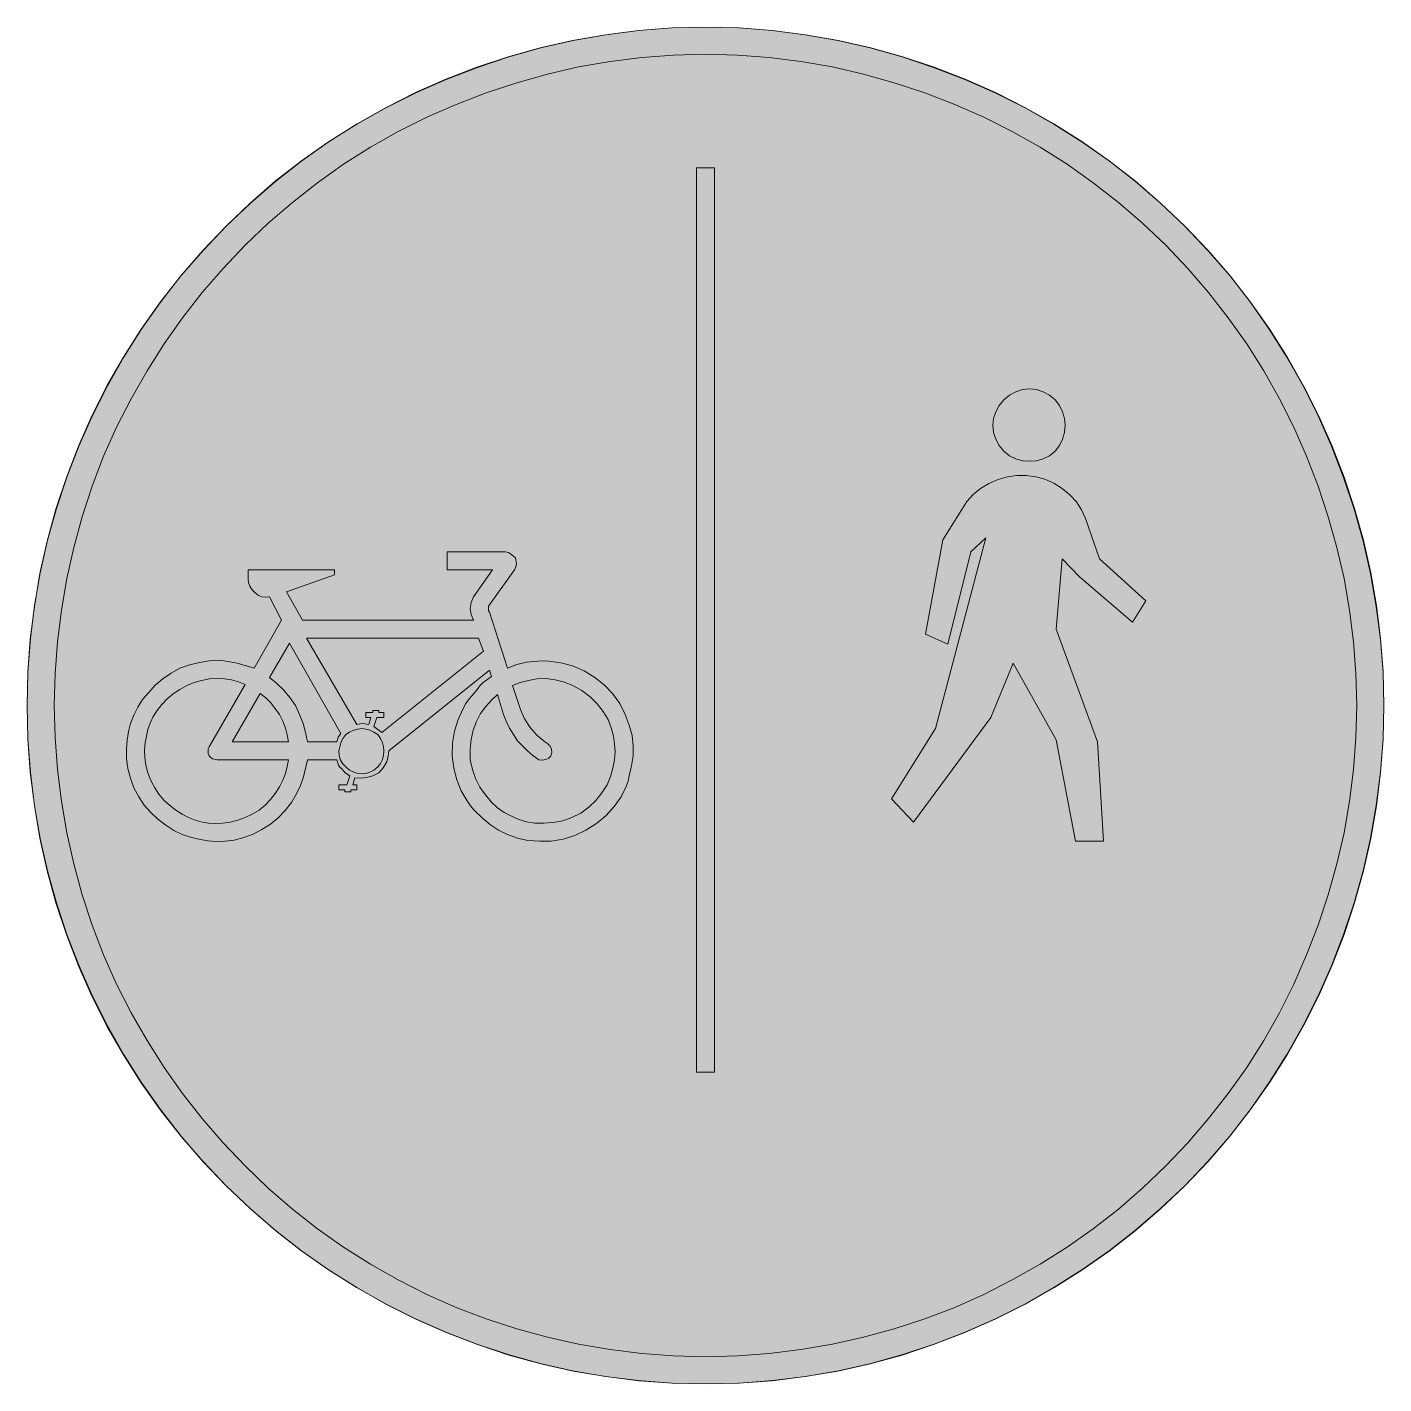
# Model space of a CAD drawing. Header units: metres. Extents: x 163 to 406, y 14 to 257.
import ezdxf

# ---------------------------------------------------------------- set-up
doc = ezdxf.new("R2010")
doc.units = ezdxf.units.M
for name, color, linetype, true_color in [('FILL_BLUE_0000FF', 7, 'Continuous', 0x0000ff), ('FILL_WHITE_FFFFFF', 7, 'Continuous', 0xffffff), ('STROKE_BLUE_0000FF', 7, 'Continuous', 0x0000ff)]:
    doc.layers.add(name, color=color, linetype=linetype, true_color=true_color)

msp = doc.modelspace()

# ---------------------------------------------------------------- hatches: boundary and pattern name
at = {"layer": 'FILL_BLUE_0000FF', "true_color": 0x0000ff}
h = msp.add_hatch(color=7, dxfattribs=at)
h.dxf.hatch_style = 1
h.paths.add_polyline_path([(401.26, 130.16), (400.83, 124.44), (400.12, 118.75), (399.13, 113.11), (397.86, 107.52), (396.31, 102.01), (394.49, 96.58), (392.4, 91.26), (390.11, 86), (387.55, 80.87), (384.74, 75.9), (381.69, 71.08), (378.4, 66.42), (374.88, 61.92), (371.15, 57.6), (367.2, 53.46), (363.05, 49.46), (358.71, 45.7), (354.2, 42.17), (349.52, 38.88), (344.68, 35.83), (339.71, 33.01), (334.61, 30.43), (329.4, 28.08), (324.03, 26.05), (318.58, 24.27), (313.06, 22.76), (307.49, 21.51), (301.86, 20.53), (296.19, 19.83), (290.49, 19.4), (284.76, 19.26), (279.03, 19.4), (273.33, 19.83), (267.66, 20.53), (262.04, 21.51), (256.46, 22.76), (250.94, 24.27), (245.49, 26.05), (240.12, 28.08), (234.86, 30.43), (229.73, 33.01), (224.76, 35.83), (219.94, 38.88), (215.28, 42.17), (210.78, 45.7), (206.46, 49.46), (202.32, 53.46), (198.37, 57.6), (194.63, 61.92), (191.11, 66.42), (187.81, 71.08), (184.73, 75.9), (181.89, 80.87), (179.29, 86), (176.94, 91.26), (174.91, 96.58), (173.13, 102.01), (171.62, 107.52), (170.37, 113.11), (169.39, 118.75), (168.69, 124.44), (168.26, 130.16), (168.12, 135.9), (168.26, 141.63), (168.69, 147.33), (169.39, 153), (170.37, 158.63), (171.62, 164.2), (173.13, 169.72), (174.91, 175.17), (176.94, 180.54), (179.29, 185.75), (181.89, 190.85), (184.73, 195.82), (187.81, 200.66), (191.11, 205.34), (194.63, 209.85), (198.37, 214.19), (202.32, 218.34), (206.46, 222.29), (210.78, 226.02), (215.28, 229.54), (219.94, 232.83), (224.76, 235.88), (229.73, 238.69), (234.86, 241.25), (240.12, 243.54), (245.49, 245.63), (250.94, 247.45), (256.46, 249), (262.04, 250.27), (267.66, 251.26), (273.33, 251.97), (279.03, 252.4), (284.76, 252.54), (290.49, 252.4), (296.19, 251.97), (301.86, 251.26), (307.49, 250.27), (313.06, 249), (318.58, 247.45), (324.03, 245.63), (329.4, 243.54), (334.61, 241.25), (339.71, 238.69), (344.68, 235.88), (349.52, 232.83), (354.2, 229.54), (358.71, 226.02), (363.05, 222.29), (367.2, 218.34), (371.15, 214.19), (374.88, 209.85), (378.4, 205.34), (381.69, 200.66), (384.74, 195.82), (387.55, 190.85), (390.11, 185.75), (392.4, 180.54), (394.49, 175.17), (396.31, 169.72), (397.86, 164.2), (399.13, 158.63), (400.12, 153), (400.83, 147.33), (401.26, 141.63), (401.4, 135.9), (401.26, 130.16)])
at = {"layer": 'FILL_WHITE_FFFFFF', "true_color": 0xffffff}
h = msp.add_hatch(color=7, dxfattribs=at)
h.dxf.hatch_style = 1
h.paths.add_polyline_path([(406.11, 129.9), (405.66, 123.93), (404.91, 118), (403.88, 112.12), (402.55, 106.29), (400.94, 100.54), (399.06, 94.86), (396.9, 89.28), (394.48, 83.87), (391.81, 78.56), (388.89, 73.39), (385.72, 68.36), (382.3, 63.47), (378.65, 58.75), (374.75, 54.21), (370.62, 49.86), (366.28, 45.78), (361.75, 41.91), (357.06, 38.25), (352.19, 34.83), (347.17, 31.64), (341.99, 28.7), (336.67, 26.01), (331.2, 23.58), (325.62, 21.43), (319.97, 19.56), (314.24, 17.99), (308.45, 16.7), (302.6, 15.69), (296.7, 14.97), (290.75, 14.54), (284.76, 14.4), (278.77, 14.54), (272.82, 14.97), (266.92, 15.69), (261.07, 16.7), (255.28, 17.99), (249.55, 19.56), (243.9, 21.43), (238.32, 23.58), (232.85, 26.01), (227.5, 28.7), (222.3, 31.64), (217.26, 34.83), (212.39, 38.25), (207.69, 41.91), (203.19, 45.78), (198.9, 49.86), (194.76, 54.2), (190.84, 58.73), (187.16, 63.42), (183.71, 68.29), (180.51, 73.31), (177.56, 78.49), (174.87, 83.81), (172.44, 89.28), (170.29, 94.86), (168.42, 100.54), (166.85, 106.29), (165.56, 112.12), (164.55, 118), (163.83, 123.93), (163.4, 129.9), (163.26, 135.9), (163.4, 141.84), (163.83, 147.76), (164.55, 153.66), (165.56, 159.53), (166.85, 165.34), (168.42, 171.08), (170.29, 176.76), (172.44, 182.34), (174.87, 187.81), (177.56, 193.13), (180.51, 198.31), (183.71, 203.33), (187.16, 208.2), (190.84, 212.89), (194.76, 217.42), (198.9, 221.76), (203.19, 225.89), (207.69, 229.79), (212.39, 233.44), (217.26, 236.86), (222.3, 240.03), (227.5, 242.95), (232.85, 245.62), (238.32, 248.04), (243.9, 250.2), (249.55, 252.08), (255.28, 253.69), (261.07, 255.02), (266.92, 256.05), (272.82, 256.8), (278.77, 257.25), (284.76, 257.4), (290.75, 257.25), (296.7, 256.8), (302.6, 256.05), (308.45, 255.02), (314.24, 253.69), (319.97, 252.08), (325.62, 250.2), (331.2, 248.04), (336.67, 245.62), (341.99, 242.95), (347.17, 240.03), (352.19, 236.86), (357.06, 233.44), (361.75, 229.79), (366.28, 225.89), (370.62, 221.76), (374.75, 217.42), (378.65, 212.89), (382.3, 208.2), (385.72, 203.33), (388.89, 198.31), (391.81, 193.13), (394.48, 187.81), (396.9, 182.34), (399.06, 176.76), (400.94, 171.08), (402.55, 165.34), (403.88, 159.53), (404.91, 153.66), (405.66, 147.76), (406.11, 141.84), (406.26, 135.9), (406.11, 129.9)])
h = msp.add_hatch(color=7, dxfattribs=at)
h.dxf.hatch_style = 1
h.paths.add_polyline_path([(286.38, 232.2), (286.38, 70.2), (283.14, 70.2), (283.14, 232.2), (286.38, 232.2)])
h = msp.add_hatch(color=7, dxfattribs=at)
h.dxf.hatch_style = 1
h.paths.add_polyline_path([(349.07, 184.81), (348.71, 183.58), (348.14, 182.45), (347.4, 181.44), (346.39, 180.63), (345.26, 180.07), (344.03, 179.74), (342.72, 179.64), (341.51, 179.74), (340.34, 180.07), (339.23, 180.63), (338.22, 181.44), (337.38, 182.45), (336.76, 183.58), (336.37, 184.81), (336.24, 186.12), (336.37, 187.33), (336.76, 188.51), (337.38, 189.61), (338.22, 190.62), (339.23, 191.46), (340.34, 192.08), (341.51, 192.47), (342.72, 192.6), (344.03, 192.47), (345.26, 192.08), (346.39, 191.46), (347.4, 190.62), (348.14, 189.61), (348.71, 188.51), (349.07, 187.33), (349.2, 186.12), (349.07, 184.81)])
h = msp.add_hatch(color=7, dxfattribs=at)
h.dxf.hatch_style = 1
h.paths.add_polyline_path([(347.58, 129.78), (339.84, 143.46), (335.88, 133.74), (322.02, 115.02), (318.06, 119.16), (325.98, 131.76), (334.98, 165.96), (332.28, 163.44), (328.14, 146.88), (324.18, 148.68), (327.24, 165.6), (330.66, 171), (331.57, 172.41), (332.69, 173.68), (334, 174.77), (335.52, 175.68), (337.17, 176.39), (338.85, 176.87), (340.53, 177.12), (342.18, 177.12), (343.9, 176.88), (345.56, 176.42), (347.14, 175.73), (348.66, 174.78), (350.04, 173.63), (351.2, 172.35), (352.13, 170.93), (352.8, 169.38), (355.32, 162.18), (363.6, 154.62), (361.26, 150.84), (351.72, 158.94), (348.66, 162.18), (347.58, 149.58), (354.96, 129.42), (356.04, 111.6), (351, 111.6), (347.58, 129.78)])
h = msp.add_hatch(color=7, dxfattribs=at)
h.dxf.hatch_style = 1
h.paths.add_polyline_path([(243.18, 155.34), (246.6, 160.2), (238.5, 160.2), (238.5, 163.44), (248.94, 163.44), (249.46, 163.33), (249.84, 163.08), (250.74, 162.36), (250.92, 161.28), (250.81, 160.74), (250.56, 160.2), (245.88, 153.72), (245.88, 153.18), (245.9, 152.91), (246.06, 152.64), (249.3, 142.56), (250.94, 143.24), (252.72, 143.64), (254.7, 143.87), (255.71, 143.89), (256.68, 143.82), (258.83, 143.55), (260.96, 142.99), (263.01, 142.12), (264.96, 140.94), (266.64, 139.6), (268.13, 138.02), (269.39, 136.23), (270.36, 134.28), (271.06, 132.39), (271.62, 130.5), (271.78, 128.63), (271.8, 126.9), (271.51, 125.1), (271.08, 123.3), (270.88, 122.36), (270.56, 121.41), (269.64, 119.52), (268.43, 117.81), (266.96, 116.21), (265.26, 114.79), (263.34, 113.58), (261.36, 112.64), (259.27, 111.98), (257.14, 111.63), (255.06, 111.6), (252.95, 111.74), (251.1, 112.14), (249.32, 112.79), (247.68, 113.58), (246.24, 114.53), (244.8, 115.74), (243.32, 117.14), (242.67, 117.92), (242.1, 118.8), (241.02, 120.62), (240.21, 122.58), (239.67, 124.67), (239.4, 126.9), (239.43, 129.16), (239.78, 131.33), (240.44, 133.41), (241.38, 135.36), (241.85, 136.27), (242.42, 137.12), (243.72, 138.6), (244.29, 139.35), (244.94, 140), (246.42, 141.12), (246.06, 142.2), (228.06, 127.8), (227.95, 126.81), (227.7, 125.82), (227.05, 124.76), (226.26, 123.84), (225.15, 123.29), (224.03, 122.99), (222.94, 122.88), (221.94, 122.94), (221.58, 121.68), (222.3, 121.68), (222.3, 120.78), (221.22, 120.78), (221.22, 120.42), (220.14, 120.42), (220.14, 120.78), (219.06, 120.78), (219.06, 121.68), (220.5, 121.68), (221.04, 123.3), (220.25, 123.86), (219.6, 124.56), (219.26, 124.86), (219.02, 125.24), (218.7, 126.18), (213.48, 126.18), (212.76, 123.12), (212.21, 121.57), (211.5, 120.06), (210.59, 118.51), (209.5, 117.09), (208.23, 115.81), (206.82, 114.66), (205.3, 113.68), (203.72, 112.88), (202.06, 112.26), (200.34, 111.78), (198.72, 111.58), (197.12, 111.53), (195.56, 111.65), (194.04, 111.96), (192.53, 112.3), (191, 112.82), (189.51, 113.53), (188.1, 114.48), (186.68, 115.52), (185.4, 116.73), (184.25, 118.07), (183.24, 119.52), (182.4, 121.17), (181.76, 122.87), (181.32, 124.61), (181.08, 126.36), (181.04, 128.08), (181.17, 129.71), (181.43, 131.25), (181.8, 132.66), (182.38, 134.14), (183.08, 135.59), (183.95, 136.96), (185.04, 138.24), (186.22, 139.52), (187.56, 140.67), (189.04, 141.68), (190.62, 142.56), (192.38, 143.16), (194.13, 143.62), (195.89, 143.9), (197.64, 144), (199.26, 143.8), (200.86, 143.48), (203.94, 142.56), (208.8, 151.2), (206.64, 155.34), (205.97, 155.28), (205.31, 155.36), (204.69, 155.62), (204.12, 156.06), (203.54, 156.63), (203.15, 157.25), (202.93, 157.91), (202.86, 158.58), (202.86, 160.2), (218.34, 160.2), (218.34, 159.3), (209.7, 156.24), (212.58, 151.2), (243.18, 151.2), (242.78, 152.2), (242.64, 153.27), (242.78, 154.34), (243.18, 155.34)])
h.paths.add_polyline_path([(223.92, 134.64), (225.18, 134.64), (225.18, 135), (226.26, 135), (226.26, 134.64), (227.16, 134.64), (227.16, 133.74), (225.9, 133.74), (225.36, 132.12), (226.8, 131.04), (244.98, 145.62), (244.08, 147.96), (213.3, 147.96), (222.3, 132.48), (222.84, 132.64), (223.38, 132.66), (224.46, 132.48), (224.82, 133.74), (223.92, 133.74), (223.92, 134.64)], flags=16)
h.paths.add_polyline_path([(211.32, 135.9), (212.06, 134.28), (212.67, 132.66), (213.14, 131.04), (213.48, 129.42), (218.7, 129.42), (218.99, 130.21), (219.42, 130.86), (210.24, 147.06), (206.64, 140.94), (207.95, 139.9), (209.18, 138.69), (210.31, 137.35), (211.32, 135.9)], flags=16)
h.paths.add_polyline_path([(206.93, 136.37), (206.04, 137.29), (205.02, 138.06), (199.98, 129.42), (210.06, 129.42), (209.86, 130.64), (209.52, 131.85), (209.05, 133.07), (208.44, 134.28), (206.93, 136.37)], flags=16)
h.paths.add_polyline_path([(195.68, 127.28), (195.66, 127.8), (195.68, 128.16), (195.84, 128.52), (202.32, 139.68), (201.1, 140.15), (199.87, 140.49), (198.6, 140.69), (197.28, 140.76), (195.9, 140.66), (194.51, 140.4), (193.15, 140), (191.88, 139.5), (190.59, 138.79), (189.43, 137.99), (188.36, 137.1), (187.38, 136.08), (186.53, 135), (185.85, 133.9), (185.3, 132.76), (184.86, 131.58), (184.39, 129.2), (184.28, 127.88), (184.32, 126.54), (184.53, 125.19), (184.88, 123.84), (185.41, 122.49), (186.12, 121.14), (186.86, 119.99), (187.74, 118.96), (188.75, 118.03), (189.9, 117.18), (191.01, 116.44), (192.17, 115.83), (193.37, 115.36), (194.58, 115.02), (195.72, 114.82), (196.97, 114.75), (198.28, 114.82), (199.62, 115.02), (200.97, 115.36), (202.3, 115.83), (203.59, 116.44), (204.84, 117.18), (205.88, 118.05), (206.84, 119.05), (207.7, 120.14), (208.44, 121.32), (209.05, 122.54), (209.52, 123.75), (209.86, 124.97), (210.06, 126.18), (197.28, 126.18), (196.49, 126.34), (196.14, 126.56), (195.84, 126.9), (195.68, 127.28)], flags=16)
h.paths.add_polyline_path([(219.74, 125.52), (220.32, 124.92), (221.02, 124.34), (221.76, 123.95), (222.5, 123.73), (223.2, 123.66), (223.9, 123.73), (224.64, 123.95), (225.38, 124.34), (226.08, 124.92), (226.55, 125.52), (226.89, 126.23), (227.09, 127), (227.16, 127.8), (227.09, 128.5), (226.89, 129.24), (226.55, 129.98), (226.08, 130.68), (225.38, 131.15), (224.64, 131.49), (223.9, 131.69), (223.2, 131.76), (222.5, 131.69), (221.76, 131.49), (221.02, 131.15), (220.32, 130.68), (219.8, 129.96), (219.42, 129.24), (219.06, 127.8), (219.13, 127), (219.35, 126.23), (219.74, 125.52)], flags=16)
h.paths.add_polyline_path([(256.94, 128.6), (257.18, 128.05), (257.21, 127.47), (257.04, 126.9), (256.68, 126.46), (256.16, 126.2), (255.55, 126.12), (254.88, 126.18), (253.83, 126.92), (252.86, 127.76), (251.1, 129.6), (249.64, 131.87), (249.05, 133.07), (248.58, 134.28), (247.5, 137.88), (246.43, 136.87), (245.41, 135.72), (244.49, 134.44), (243.72, 133.02), (243.15, 131.47), (242.78, 129.8), (242.61, 128.03), (242.64, 126.18), (243.01, 124.46), (243.59, 122.83), (244.36, 121.29), (245.34, 119.88), (246.35, 118.63), (247.48, 117.59), (248.71, 116.74), (250.02, 116.1), (251.3, 115.5), (252.7, 115.07), (254.2, 114.83), (255.78, 114.84), (257.5, 114.94), (259.18, 115.27), (260.82, 115.83), (262.44, 116.64), (263.85, 117.68), (265.12, 118.89), (266.21, 120.23), (267.12, 121.68), (267.72, 123.17), (268.18, 124.65), (268.46, 126.14), (268.56, 127.62), (268.49, 129), (268.27, 130.43), (267.88, 131.9), (267.3, 133.38), (266.42, 134.83), (265.37, 136.19), (264.11, 137.46), (262.62, 138.6), (261.1, 139.44), (259.52, 140.09), (257.86, 140.52), (256.14, 140.76), (254.55, 140.66), (253.04, 140.4), (251.58, 140), (250.2, 139.5), (251.64, 135.18), (252.34, 133.5), (253.33, 131.96), (254.55, 130.6), (255.96, 129.42), (256.5, 129.06), (256.94, 128.6)], flags=16)

# ---------------------------------------------------------------- linework, layer by layer
at = {"layer": 'FILL_BLUE_0000FF', "lineweight": 0, "true_color": 0x0000ff}
msp.add_lwpolyline([(401.26, 130.16), (400.83, 124.44), (400.12, 118.75), (399.13, 113.11), (397.86, 107.52), (396.31, 102.01), (394.49, 96.58), (392.4, 91.26), (390.11, 86), (387.55, 80.87), (384.74, 75.9), (381.69, 71.08), (378.4, 66.42), (374.88, 61.92), (371.15, 57.6), (367.2, 53.46), (363.05, 49.46), (358.71, 45.7), (354.2, 42.17), (349.52, 38.88), (344.68, 35.83), (339.71, 33.01), (334.61, 30.43), (329.4, 28.08), (324.03, 26.05), (318.58, 24.27), (313.06, 22.76), (307.49, 21.51), (301.86, 20.53), (296.19, 19.83), (290.49, 19.4), (284.76, 19.26), (279.03, 19.4), (273.33, 19.83), (267.66, 20.53), (262.04, 21.51), (256.46, 22.76), (250.94, 24.27), (245.49, 26.05), (240.12, 28.08), (234.86, 30.43), (229.73, 33.01), (224.76, 35.83), (219.94, 38.88), (215.28, 42.17), (210.78, 45.7), (206.46, 49.46), (202.32, 53.46), (198.37, 57.6), (194.63, 61.92), (191.11, 66.42), (187.81, 71.08), (184.73, 75.9), (181.89, 80.87), (179.29, 86), (176.94, 91.26), (174.91, 96.58), (173.13, 102.01), (171.62, 107.52), (170.37, 113.11), (169.39, 118.75), (168.69, 124.44), (168.26, 130.16), (168.12, 135.9), (168.26, 141.63), (168.69, 147.33), (169.39, 153), (170.37, 158.63), (171.62, 164.2), (173.13, 169.72), (174.91, 175.17), (176.94, 180.54), (179.29, 185.75), (181.89, 190.85), (184.73, 195.82), (187.81, 200.66), (191.11, 205.34), (194.63, 209.85), (198.37, 214.19), (202.32, 218.34), (206.46, 222.29), (210.78, 226.02), (215.28, 229.54), (219.94, 232.83), (224.76, 235.88), (229.73, 238.69), (234.86, 241.25), (240.12, 243.54), (245.49, 245.63), (250.94, 247.45), (256.46, 249), (262.04, 250.27), (267.66, 251.26), (273.33, 251.97), (279.03, 252.4), (284.76, 252.54), (290.49, 252.4), (296.19, 251.97), (301.86, 251.26), (307.49, 250.27), (313.06, 249), (318.58, 247.45), (324.03, 245.63), (329.4, 243.54), (334.61, 241.25), (339.71, 238.69), (344.68, 235.88), (349.52, 232.83), (354.2, 229.54), (358.71, 226.02), (363.05, 222.29), (367.2, 218.34), (371.15, 214.19), (374.88, 209.85), (378.4, 205.34), (381.69, 200.66), (384.74, 195.82), (387.55, 190.85), (390.11, 185.75), (392.4, 180.54), (394.49, 175.17), (396.31, 169.72), (397.86, 164.2), (399.13, 158.63), (400.12, 153), (400.83, 147.33), (401.26, 141.63), (401.4, 135.9)], close=True, dxfattribs=at)
at = {"layer": 'FILL_WHITE_FFFFFF', "lineweight": 0, "true_color": 0xffffff}
for points in [[(406.11, 129.9), (405.66, 123.93), (404.91, 118), (403.88, 112.12), (402.55, 106.29), (400.94, 100.54), (399.06, 94.86), (396.9, 89.28), (394.48, 83.87), (391.81, 78.56), (388.89, 73.39), (385.72, 68.36), (382.3, 63.47), (378.65, 58.75), (374.75, 54.21), (370.62, 49.86), (366.28, 45.78), (361.75, 41.91), (357.06, 38.25), (352.19, 34.83), (347.17, 31.64), (341.99, 28.7), (336.67, 26.01), (331.2, 23.58), (325.62, 21.43), (319.97, 19.56), (314.24, 17.99), (308.45, 16.7), (302.6, 15.69), (296.7, 14.97), (290.75, 14.54), (284.76, 14.4), (278.77, 14.54), (272.82, 14.97), (266.92, 15.69), (261.07, 16.7), (255.28, 17.99), (249.55, 19.56), (243.9, 21.43), (238.32, 23.58), (232.85, 26.01), (227.5, 28.7), (222.3, 31.64), (217.26, 34.83), (212.39, 38.25), (207.69, 41.91), (203.19, 45.78), (198.9, 49.86), (194.76, 54.2), (190.84, 58.73), (187.16, 63.42), (183.71, 68.29), (180.51, 73.31), (177.56, 78.49), (174.87, 83.81), (172.44, 89.28), (170.29, 94.86), (168.42, 100.54), (166.85, 106.29), (165.56, 112.12), (164.55, 118), (163.83, 123.93), (163.4, 129.9), (163.26, 135.9), (163.4, 141.84), (163.83, 147.76), (164.55, 153.66), (165.56, 159.53), (166.85, 165.34), (168.42, 171.08), (170.29, 176.76), (172.44, 182.34), (174.87, 187.81), (177.56, 193.13), (180.51, 198.31), (183.71, 203.33), (187.16, 208.2), (190.84, 212.89), (194.76, 217.42), (198.9, 221.76), (203.19, 225.89), (207.69, 229.79), (212.39, 233.44), (217.26, 236.86), (222.3, 240.03), (227.5, 242.95), (232.85, 245.62), (238.32, 248.04), (243.9, 250.2), (249.55, 252.08), (255.28, 253.69), (261.07, 255.02), (266.92, 256.05), (272.82, 256.8), (278.77, 257.25), (284.76, 257.4), (290.75, 257.25), (296.7, 256.8), (302.6, 256.05), (308.45, 255.02), (314.24, 253.69), (319.97, 252.08), (325.62, 250.2), (331.2, 248.04), (336.67, 245.62), (341.99, 242.95), (347.17, 240.03), (352.19, 236.86), (357.06, 233.44), (361.75, 229.79), (366.28, 225.89), (370.62, 221.76), (374.75, 217.42), (378.65, 212.89), (382.3, 208.2), (385.72, 203.33), (388.89, 198.31), (391.81, 193.13), (394.48, 187.81), (396.9, 182.34), (399.06, 176.76), (400.94, 171.08), (402.55, 165.34), (403.88, 159.53), (404.91, 153.66), (405.66, 147.76), (406.11, 141.84), (406.26, 135.9)], [(286.38, 232.2), (286.38, 70.2), (283.14, 70.2), (283.14, 232.2)], [(349.07, 184.81), (348.71, 183.58), (348.14, 182.45), (347.4, 181.44), (346.39, 180.63), (345.26, 180.07), (344.03, 179.74), (342.72, 179.64), (341.51, 179.74), (340.34, 180.07), (339.23, 180.63), (338.22, 181.44), (337.38, 182.45), (336.76, 183.58), (336.37, 184.81), (336.24, 186.12), (336.37, 187.33), (336.76, 188.51), (337.38, 189.61), (338.22, 190.62), (339.23, 191.46), (340.34, 192.08), (341.51, 192.47), (342.72, 192.6), (344.03, 192.47), (345.26, 192.08), (346.39, 191.46), (347.4, 190.62), (348.14, 189.61), (348.71, 188.51), (349.07, 187.33), (349.2, 186.12)], [(347.58, 129.78), (339.84, 143.46), (335.88, 133.74), (322.02, 115.02), (318.06, 119.16), (325.98, 131.76), (334.98, 165.96), (332.28, 163.44), (328.14, 146.88), (324.18, 148.68), (327.24, 165.6), (330.66, 171), (331.57, 172.41), (332.69, 173.68), (334, 174.77), (335.52, 175.68), (337.17, 176.39), (338.85, 176.87), (340.53, 177.12), (342.18, 177.12), (343.9, 176.88), (345.56, 176.42), (347.14, 175.73), (348.66, 174.78), (350.04, 173.63), (351.2, 172.35), (352.13, 170.93), (352.8, 169.38), (355.32, 162.18), (363.6, 154.62), (361.26, 150.84), (351.72, 158.94), (348.66, 162.18), (347.58, 149.58), (354.96, 129.42), (356.04, 111.6), (351, 111.6)], [(243.18, 155.34), (246.6, 160.2), (238.5, 160.2), (238.5, 163.44), (248.94, 163.44), (249.46, 163.33), (249.84, 163.08), (250.74, 162.36), (250.92, 161.28), (250.81, 160.74), (250.56, 160.2), (245.88, 153.72), (245.88, 153.18), (245.9, 152.91), (246.06, 152.64), (249.3, 142.56), (250.94, 143.24), (252.72, 143.64), (254.7, 143.87), (255.71, 143.89), (256.68, 143.82), (258.83, 143.55), (260.96, 142.99), (263.01, 142.12), (264.96, 140.94), (266.64, 139.6), (268.13, 138.02), (269.39, 136.23), (270.36, 134.28), (271.06, 132.39), (271.62, 130.5), (271.78, 128.63), (271.8, 126.9), (271.51, 125.1), (271.08, 123.3), (270.88, 122.36), (270.56, 121.41), (269.64, 119.52), (268.43, 117.81), (266.96, 116.21), (265.26, 114.79), (263.34, 113.58), (261.36, 112.64), (259.27, 111.98), (257.14, 111.63), (255.06, 111.6), (252.95, 111.74), (251.1, 112.14), (249.32, 112.79), (247.68, 113.58), (246.24, 114.53), (244.8, 115.74), (243.32, 117.14), (242.67, 117.92), (242.1, 118.8), (241.02, 120.62), (240.21, 122.58), (239.67, 124.67), (239.4, 126.9), (239.43, 129.16), (239.78, 131.33), (240.44, 133.41), (241.38, 135.36), (241.85, 136.27), (242.42, 137.12), (243.72, 138.6), (244.29, 139.35), (244.94, 140), (246.42, 141.12), (246.06, 142.2), (228.06, 127.8), (227.95, 126.81), (227.7, 125.82), (227.05, 124.76), (226.26, 123.84), (225.15, 123.29), (224.03, 122.99), (222.94, 122.88), (221.94, 122.94), (221.58, 121.68), (222.3, 121.68), (222.3, 120.78), (221.22, 120.78), (221.22, 120.42), (220.14, 120.42), (220.14, 120.78), (219.06, 120.78), (219.06, 121.68), (220.5, 121.68), (221.04, 123.3), (220.25, 123.86), (219.6, 124.56), (219.26, 124.86), (219.02, 125.24), (218.7, 126.18), (213.48, 126.18), (212.76, 123.12), (212.21, 121.57), (211.5, 120.06), (210.59, 118.51), (209.5, 117.09), (208.23, 115.81), (206.82, 114.66), (205.3, 113.68), (203.72, 112.88), (202.06, 112.26), (200.34, 111.78), (198.72, 111.58), (197.12, 111.53), (195.56, 111.65), (194.04, 111.96), (192.53, 112.3), (191, 112.82), (189.51, 113.53), (188.1, 114.48), (186.68, 115.52), (185.4, 116.73), (184.25, 118.07), (183.24, 119.52), (182.4, 121.17), (181.76, 122.87), (181.32, 124.61), (181.08, 126.36), (181.04, 128.08), (181.17, 129.71), (181.43, 131.25), (181.8, 132.66), (182.38, 134.14), (183.08, 135.59), (183.95, 136.96), (185.04, 138.24), (186.22, 139.52), (187.56, 140.67), (189.04, 141.68), (190.62, 142.56), (192.38, 143.16), (194.13, 143.62), (195.89, 143.9), (197.64, 144), (199.26, 143.8), (200.86, 143.48), (203.94, 142.56), (208.8, 151.2), (206.64, 155.34), (205.97, 155.28), (205.31, 155.36), (204.69, 155.62), (204.12, 156.06), (203.54, 156.63), (203.15, 157.25), (202.93, 157.91), (202.86, 158.58), (202.86, 160.2), (218.34, 160.2), (218.34, 159.3), (209.7, 156.24), (212.58, 151.2), (243.18, 151.2), (242.78, 152.2), (242.64, 153.27), (242.78, 154.34)], [(211.32, 135.9), (212.06, 134.28), (212.67, 132.66), (213.14, 131.04), (213.48, 129.42), (218.7, 129.42), (218.99, 130.21), (219.42, 130.86), (210.24, 147.06), (206.64, 140.94), (207.95, 139.9), (209.18, 138.69), (210.31, 137.35)], [(223.92, 134.64), (225.18, 134.64), (225.18, 135), (226.26, 135), (226.26, 134.64), (227.16, 134.64), (227.16, 133.74), (225.9, 133.74), (225.36, 132.12), (226.8, 131.04), (244.98, 145.62), (244.08, 147.96), (213.3, 147.96), (222.3, 132.48), (222.84, 132.64), (223.38, 132.66), (224.46, 132.48), (224.82, 133.74), (223.92, 133.74)], [(195.68, 127.28), (195.66, 127.8), (195.68, 128.16), (195.84, 128.52), (202.32, 139.68), (201.1, 140.15), (199.87, 140.49), (198.6, 140.69), (197.28, 140.76), (195.9, 140.66), (194.51, 140.4), (193.15, 140), (191.88, 139.5), (190.59, 138.79), (189.43, 137.99), (188.36, 137.1), (187.38, 136.08), (186.53, 135), (185.85, 133.9), (185.3, 132.76), (184.86, 131.58), (184.39, 129.2), (184.28, 127.88), (184.32, 126.54), (184.53, 125.19), (184.88, 123.84), (185.41, 122.49), (186.12, 121.14), (186.86, 119.99), (187.74, 118.96), (188.75, 118.03), (189.9, 117.18), (191.01, 116.44), (192.17, 115.83), (193.37, 115.36), (194.58, 115.02), (195.72, 114.82), (196.97, 114.75), (198.28, 114.82), (199.62, 115.02), (200.97, 115.36), (202.3, 115.83), (203.59, 116.44), (204.84, 117.18), (205.88, 118.05), (206.84, 119.05), (207.7, 120.14), (208.44, 121.32), (209.05, 122.54), (209.52, 123.75), (209.86, 124.97), (210.06, 126.18), (197.28, 126.18), (196.49, 126.34), (196.14, 126.56), (195.84, 126.9)], [(256.94, 128.6), (257.18, 128.05), (257.21, 127.47), (257.04, 126.9), (256.68, 126.46), (256.16, 126.2), (255.55, 126.12), (254.88, 126.18), (253.83, 126.92), (252.86, 127.76), (251.1, 129.6), (249.64, 131.87), (249.05, 133.07), (248.58, 134.28), (247.5, 137.88), (246.43, 136.87), (245.41, 135.72), (244.49, 134.44), (243.72, 133.02), (243.15, 131.47), (242.78, 129.8), (242.61, 128.03), (242.64, 126.18), (243.01, 124.46), (243.59, 122.83), (244.36, 121.29), (245.34, 119.88), (246.35, 118.63), (247.48, 117.59), (248.71, 116.74), (250.02, 116.1), (251.3, 115.5), (252.7, 115.07), (254.2, 114.83), (255.78, 114.84), (257.5, 114.94), (259.18, 115.27), (260.82, 115.83), (262.44, 116.64), (263.85, 117.68), (265.12, 118.89), (266.21, 120.23), (267.12, 121.68), (267.72, 123.17), (268.18, 124.65), (268.46, 126.14), (268.56, 127.62), (268.49, 129), (268.27, 130.43), (267.88, 131.9), (267.3, 133.38), (266.42, 134.83), (265.37, 136.19), (264.11, 137.46), (262.62, 138.6), (261.1, 139.44), (259.52, 140.09), (257.86, 140.52), (256.14, 140.76), (254.55, 140.66), (253.04, 140.4), (251.58, 140), (250.2, 139.5), (251.64, 135.18), (252.34, 133.5), (253.33, 131.96), (254.55, 130.6), (255.96, 129.42), (256.5, 129.06)], [(206.93, 136.37), (206.04, 137.29), (205.02, 138.06), (199.98, 129.42), (210.06, 129.42), (209.86, 130.64), (209.52, 131.85), (209.05, 133.07), (208.44, 134.28)], [(219.74, 125.52), (220.32, 124.92), (221.02, 124.34), (221.76, 123.95), (222.5, 123.73), (223.2, 123.66), (223.9, 123.73), (224.64, 123.95), (225.38, 124.34), (226.08, 124.92), (226.55, 125.52), (226.89, 126.23), (227.09, 127), (227.16, 127.8), (227.09, 128.5), (226.89, 129.24), (226.55, 129.98), (226.08, 130.68), (225.38, 131.15), (224.64, 131.49), (223.9, 131.69), (223.2, 131.76), (222.5, 131.69), (221.76, 131.49), (221.02, 131.15), (220.32, 130.68), (219.8, 129.96), (219.42, 129.24), (219.06, 127.8), (219.13, 127), (219.35, 126.23)]]:
    msp.add_lwpolyline(points, close=True, dxfattribs=at)
at = {"layer": 'STROKE_BLUE_0000FF', "lineweight": 0, "true_color": 0x0000ff}
msp.add_lwpolyline([(406.26, 135.9), (406.11, 141.92), (405.67, 147.9), (404.93, 153.83), (403.91, 159.69), (402.6, 165.49), (401.01, 171.2), (399.15, 176.82), (397.01, 182.34), (394.61, 187.75), (391.94, 193.04), (389.02, 198.21), (385.83, 203.23), (382.4, 208.11), (378.71, 212.83), (374.79, 217.38), (370.62, 221.76), (366.27, 225.9), (361.74, 229.8), (357.04, 233.47), (352.17, 236.9), (347.15, 240.08), (341.98, 243), (336.69, 245.67), (331.27, 248.09), (325.74, 250.23), (320.11, 252.1), (314.38, 253.7), (308.58, 255.02), (302.7, 256.05), (296.77, 256.8), (290.78, 257.25), (284.76, 257.4), (278.74, 257.25), (272.75, 256.8), (266.82, 256.05), (260.94, 255.02), (255.14, 253.7), (249.41, 252.1), (243.78, 250.23), (238.25, 248.09), (232.83, 245.67), (227.54, 243), (222.37, 240.08), (217.35, 236.9), (212.48, 233.47), (207.78, 229.8), (203.25, 225.9), (198.9, 221.76), (194.73, 217.38), (190.81, 212.83), (187.12, 208.11), (183.69, 203.23), (180.5, 198.21), (177.58, 193.04), (174.91, 187.75), (172.51, 182.34), (170.37, 176.82), (168.51, 171.2), (166.92, 165.49), (165.61, 159.69), (164.59, 153.83), (163.85, 147.9), (163.41, 141.92), (163.26, 135.9), (163.41, 129.88), (163.85, 123.89), (164.59, 117.95), (165.61, 112.08), (166.92, 106.27), (168.51, 100.54), (170.37, 94.91), (172.51, 89.37), (174.91, 83.94), (177.58, 78.63), (180.5, 73.46), (183.69, 68.42), (187.12, 63.53), (190.81, 58.8), (194.73, 54.24), (198.9, 49.86), (203.25, 45.72), (207.78, 41.82), (212.48, 38.17), (217.35, 34.75), (222.37, 31.59), (227.54, 28.67), (232.83, 26.02), (238.25, 23.63), (243.78, 21.5), (249.41, 19.64), (255.14, 18.06), (260.94, 16.75), (266.82, 15.73), (272.75, 14.99), (278.74, 14.55), (284.76, 14.4), (290.78, 14.55), (296.77, 14.99), (302.7, 15.73), (308.58, 16.75), (314.38, 18.06), (320.11, 19.64), (325.74, 21.5), (331.27, 23.63), (336.69, 26.02), (341.98, 28.67), (347.15, 31.59), (352.17, 34.75), (357.04, 38.17), (361.74, 41.82), (366.27, 45.72), (370.62, 49.86), (374.79, 54.24), (378.71, 58.8), (382.4, 63.53), (385.83, 68.42), (389.02, 73.46), (391.94, 78.63), (394.61, 83.94), (397.01, 89.37), (399.15, 94.91), (401.01, 100.54), (402.6, 106.27), (403.91, 112.08), (404.93, 117.95), (405.67, 123.89), (406.11, 129.88), (406.26, 135.9)], dxfattribs=at)

doc.saveas('drawing.dxf')
